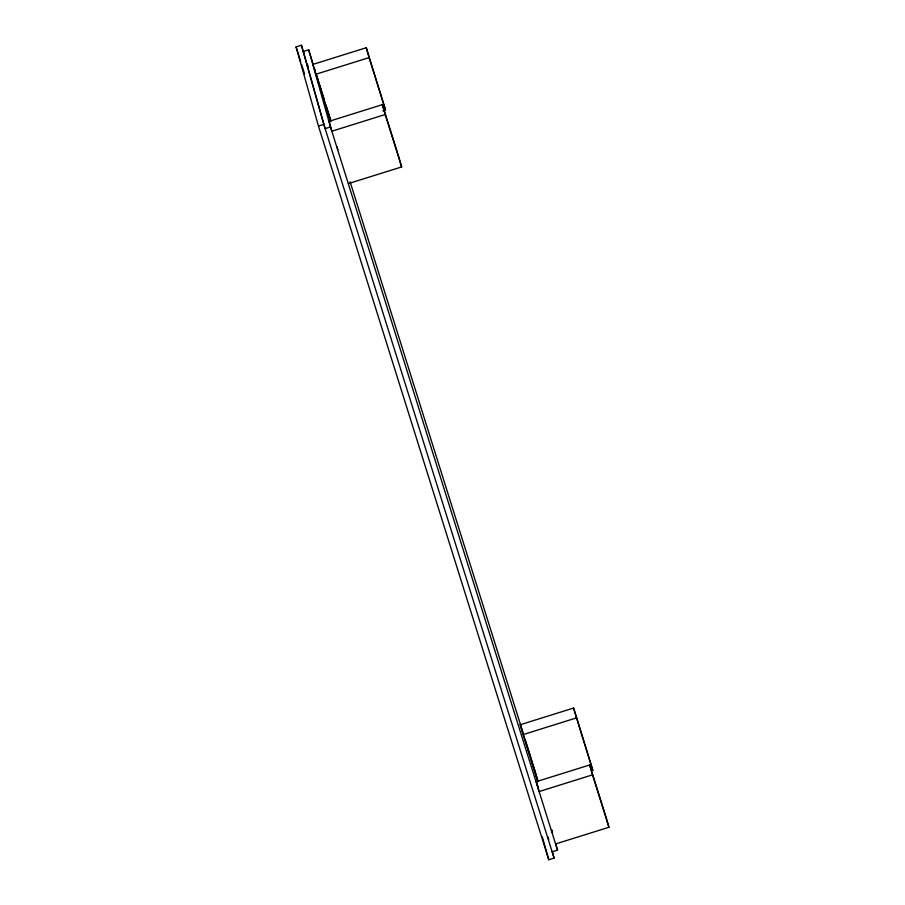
<?xml version="1.0" encoding="UTF-8"?>
<svg xmlns="http://www.w3.org/2000/svg" width="905" height="905" viewBox="0 0 905 905"><rect width="100%" height="100%" fill="white"/><g stroke="black" fill="none" stroke-linecap="round" stroke-linejoin="round"><path stroke-width="1.36" d="M552.22 851.379L554.109 858.087L548.781 859.75L318.458 126.044L296.071 46.913L301.399 45.25L304.171 54.176M308.662 49.809L303.333 51.483L325.155 128.634L330.495 126.96L308.662 49.809L313.311 64.628M382.872 110.851L385.53 110.014L366.287 47.716L312.949 64.402L330.517 121.327M315.755 74.289L369.082 57.615L366.287 47.716M382.396 104.641L329.058 121.327L331.864 131.214L385.191 114.528L382.396 104.641L398.845 157.04L401.639 166.939L348.312 183.625M318.458 126.044L323.798 124.381L301.399 45.25M537.808 781.66L520.239 724.735L573.578 708.049L592.82 770.347L573.578 708.049M523.045 734.622L576.372 717.937M589.675 764.974L592.481 774.861L539.142 791.547L536.348 781.66L589.675 764.974L606.135 817.373L608.929 827.272L555.602 843.958M552.186 851.854L557.525 850.18L555.602 843.415M369.082 57.615L385.53 110.014M385.191 114.528L401.639 166.939M592.481 774.861L608.929 827.272M314.578 68.667L315.426 71.359M316.693 75.398L318.809 82.129M319.657 84.832L324.307 99.641M325.992 105.025L330.642 119.845M350.099 181.792L523.429 733.978M525.126 739.362L535.274 771.682M316.331 75.149L328.979 115.467M520.239 724.735L537.74 780.857M337.079 146.859L337.916 149.54M536.348 781.66L538.452 788.368M551.53 830.032L552.378 832.713M330.495 126.96L557.525 850.18M307.327 64.131L308.175 66.834M323.798 124.381L554.109 858.087M296.071 46.913L300.731 61.755M301.58 64.447L304.544 73.893M535.692 773.028L537.989 781.151M551.779 829.885L552.548 832.589M547.977 836.967L548.747 839.67M542.333 836.955L548.781 859.75M329.409 116.813L330.8 121.756"/></g></svg>
